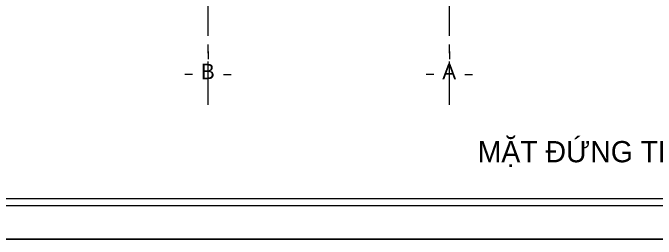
# Model space of a CAD drawing. Header units: millimetres. Extents: x 1832547 to 2001569, y -558009 to -417808.
# Drawn here: x 1891781 to 1901109, y -533453 to -530172 of the extents above; entities that cross this region are included whole.
import ezdxf
from ezdxf.enums import TextEntityAlignment as Align

# ---------------------------------------------------------------- set-up
doc = ezdxf.new("R2010")
doc.units = ezdxf.units.MM
doc.header["$MEASUREMENT"] = 0
doc.linetypes.add('CENTER', pattern=[2, 1.25, -0.25, 0.25, -0.25])
doc.layers.get('0').update_dxf_attribs({"linetype": 'CONTINUOUS'})
doc.layers.get('DEFPOINTS').update_dxf_attribs({"linetype": 'CONTINUOUS'})
for name, color, linetype, lineweight in [('AUDIT_I_160126172308-0', 7, 'CONTINUOUS', 5), ('CA.dim 08', 8, 'CONTINUOUS', 13), ('CA.thay 145', 145, 'CONTINUOUS', 18), ('CA.tim 67', 67, 'CENTER', 9), ('CA.vat lieu 08', 8, 'CONTINUOUS', 5)]:
    doc.layers.add(name, color=color, linetype=linetype, lineweight=lineweight)
doc.styles.add('CA.JSC1', font='Vhavan.ttf', dxfattribs={"width": 0.8})

# ---------------------------------------------------------------- blocks, each defined once
blk = doc.blocks.new('A$C2d76a15f')
blk.add_line((1305.6, 545.7), (27405.3, 545.7))
at = {"color": 4, "linetype": 'Continuous', "lineweight": 18}
blk.add_line((1212.4, 452.5), (27498.5, 452.5), dxfattribs=at)
at = {"layer": 'DEFPOINTS', "ltscale": 600}
blk.add_line((27951, 0), (0, 0), dxfattribs=at)
blk = doc.blocks.new('FDBNDFJKBNFJKDNBFD')
at = {"layer": 'CA.vat lieu 08'}
for p, q in [((664804.5, -453296.5), (664804.5, -453401.5)), ((664594.5, -453611.5), (664489.5, -453611.5)), ((665014.5, -453611.5), (665119.5, -453611.5)), ((664804.5, -453926.5), (664804.5, -453821.5))]:
    blk.add_line(p, q, dxfattribs=at)

msp = doc.modelspace()

# ---------------------------------------------------------------- linework, layer by layer
at = {"layer": 'CA.tim 67', "ltscale": 500}
for p, q in [((1894611.6, -531504.3), (1894611.6, -514383.7)), ((1898111.6, -531504.3), (1898111.6, -514383.7))]:
    msp.add_line(p, q, dxfattribs=at)

# ---------------------------------------------------------------- block references
at = {"layer": 'CA.dim 08', "xscale": -1.066666666666667, "yscale": 1.066666666666667, "zscale": 1.066666666666667}
for p in [(2603736.4, -47215), (2607236.4, -47215)]:
    msp.add_blockref('FDBNDFJKBNFJKDNBFD', p, dxfattribs=at)
at = {"layer": 'CA.thay 145', "xscale": 1.082069156961423, "yscale": 1.082069156961423, "zscale": 1.082069156961423}
msp.add_blockref('A$C2d76a15f', (1876382.2, -533453.1), dxfattribs=at)

# ---------------------------------------------------------------- texts
at = {"layer": 'AUDIT_I_160126172308-0', "style": 'CA.JSC1'}
for s, p in [('B', (1894608.1, -531021.7)), ('A', (1898108.1, -531021.7))]:
    msp.add_text(s, height=224, dxfattribs=at).set_placement(p, align=Align.MIDDLE)
msp.add_text('MÆT §øNG TRôC E-A', height=308, dxfattribs=at).set_placement((1900675.9, -532338.6), align=Align.CENTER)

doc.saveas('drawing.dxf')
